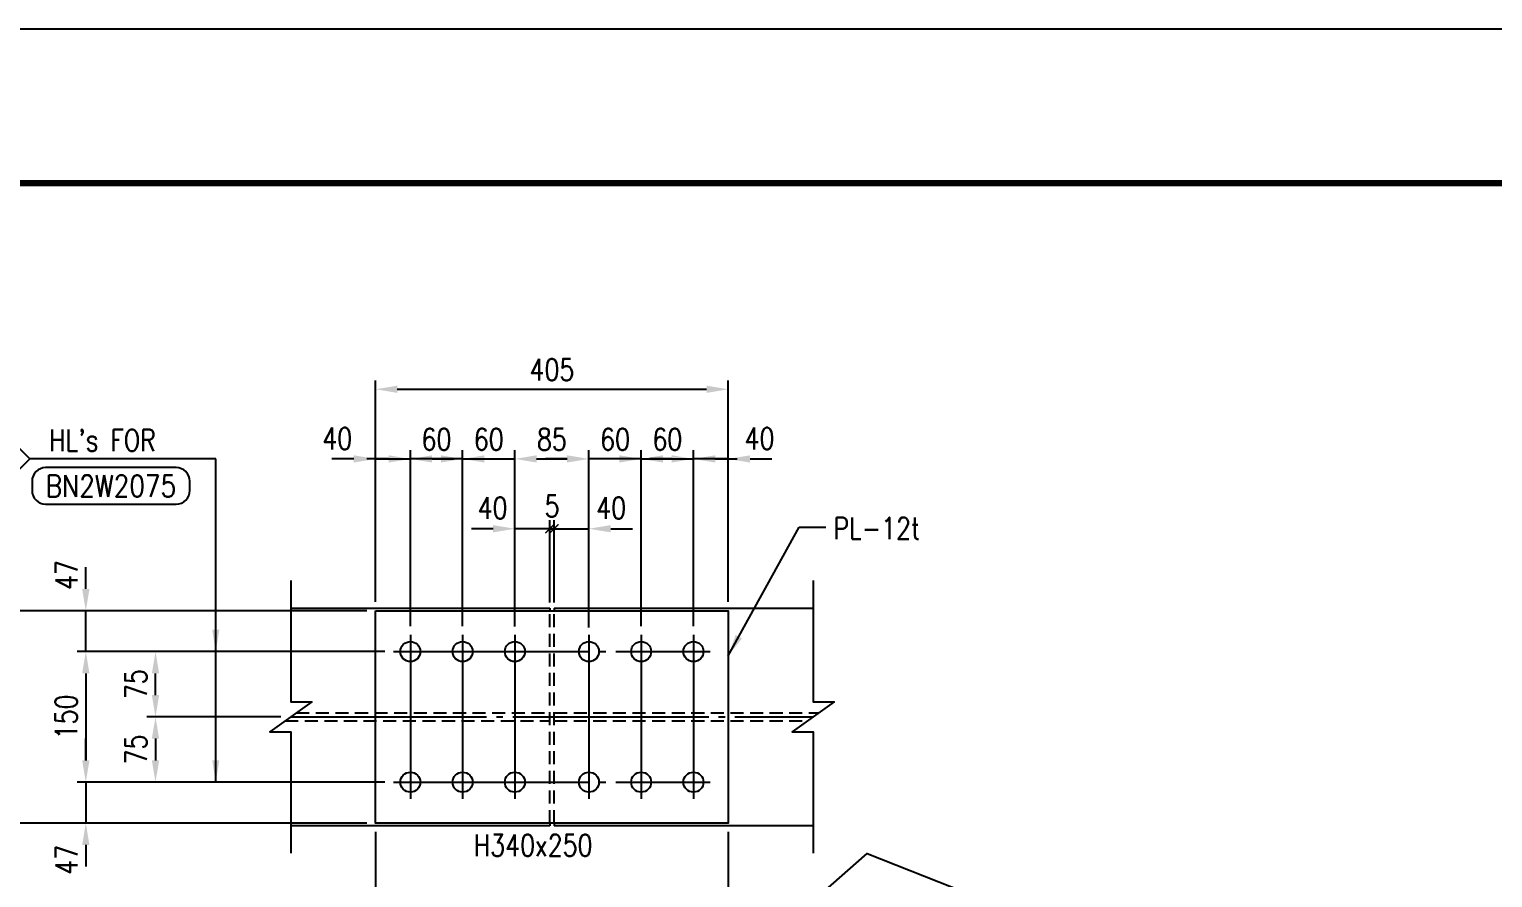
# Model space of a CAD drawing. Header units: millimetres. Extents: x 0 to 232280, y -26939 to 23794.
# Drawn here: x 75805 to 82526, y -7044 to -3145 of the extents above; entities that cross this region are included whole.
import ezdxf
from ezdxf.enums import TextEntityAlignment as Align

# ---------------------------------------------------------------- set-up
doc = ezdxf.new("R2010")
doc.units = ezdxf.units.MM
doc.header["$LTSCALE"] = 30
for name, pattern in [('JNK-CENTER', [34, 30, -1.5, 1, -1.5]), ('JNK-HIDDEN', [3, 2, -1]), ('JNK-PHANTOM', [15, 10, -1, 1, -1, 1, -1])]:
    doc.linetypes.add(name, pattern=pattern)
for name, color, linetype in [('CEN-R', 1, 'JNK-CENTER'), ('CON-C', 4, 'Continuous'), ('CON-G', 3, 'Continuous'), ('CON-W', 7, 'Continuous'), ('CON-Y', 2, 'Continuous'), ('Dim-W', 7, 'Continuous'), ('HID-Y', 2, 'JNK-HIDDEN'), ('PHA-M', 6, 'JNK-PHANTOM'), ('STL-OBJT', 7, 'Continuous')]:
    doc.layers.add(name, color=color, linetype=linetype)
doc.styles.add('SIMPLEX', font='simplex.shx', dxfattribs={"width": 0.8})
doc.dimstyles.new('DIM40', dxfattribs={"dimscale": 40, "dimtxt": 2.5, "dimasz": 2.5, "dimexe": 1, "dimexo": 1, "dimgap": 1, "dimtad": 1, "dimdec": 0, "dimdsep": 46, "dimtxsty": 'SIMPLEX', "dimcen": 0, "dimclrd": 7, "dimclre": 7, "dimclrt": 2, "dimadec": 1, "dimazin": 2, "dimtfac": 1, "dimtdec": 0, "dimtix": 1, "dimtmove": 2, "dimatfit": 2, "dimfxl": 1, "dimtolj": 1, "dimtzin": 0, "dimarcsym": 1})
doc.dimstyles.new('DIM40x4', dxfattribs={"dimscale": 40, "dimtxt": 2.5, "dimasz": 2.5, "dimexe": 1, "dimexo": 1, "dimgap": 1, "dimtad": 1, "dimdec": 1, "dimlfac": 0.25, "dimdsep": 46, "dimtxsty": 'SIMPLEX', "dimcen": 2.5, "dimclrd": 7, "dimclre": 7, "dimclrt": 2, "dimadec": 1, "dimazin": 2, "dimtfac": 1, "dimtdec": 1, "dimtmove": 2, "dimatfit": 3, "dimfxl": 1, "dimtfill": 1, "dimtolj": 1, "dimtzin": 0, "dimarcsym": 1})

# ---------------------------------------------------------------- blocks, each defined once
blk = doc.blocks.new('TITLE')
at = {"color": 7}
blk.add_line((841, 594.85), (0, 594.85), dxfattribs=at)
at = {"color": 7, "const_width": 0.707}
blk.add_lwpolyline([(823.32, 577.17), (27.94, 577.17)], dxfattribs=at)
blk = doc.blocks.new('*D2988')
at = {"layer": 'DEFPOINTS', "color": 0, "transparency": 16777216}
for p in [(77555.2, -5119.6), (77395.2, -5817), (77555.2, -5868.3)]:
    blk.add_point(p, dxfattribs=at)
at = {"layer": 'Dim-W', "color": 7, "lineweight": -2, "transparency": 16777216}
for p, q in [((77395.2, -5777), (77395.2, -5079.6)), ((77555.2, -5828.3), (77555.2, -5079.6)), ((77295.2, -5119.6), (77195.2, -5119.6)), ((77395.2, -5119.6), (77555.2, -5119.6)), ((77655.2, -5119.6), (77755.2, -5119.6))]:
    blk.add_line(p, q, dxfattribs=at)
at = {"layer": 'Dim-W', "color": 7, "transparency": 16777216}
blk.add_solid([(77655.2, -5103), (77655.2, -5136.3), (77555.2, -5119.6)], dxfattribs=at)
at = {"layer": 'Dim-W', "color": 2, "transparency": 16777216, "insert": (77219.4, -5026), "char_height": 100, "attachment_point": 5, "style": 'SIMPLEX', "bg_fill": 3, "box_fill_scale": 1.1, "bg_fill_color": 256, "bg_fill_true_color": 13158600, "bg_fill_transparency": 0}
blk.add_mtext('\\A1;40', dxfattribs=at)
at = {"layer": 'Dim-W', "color": 7, "transparency": 16777216}
blk.add_solid([(77295.2, -5103), (77295.2, -5136.3), (77395.2, -5119.6)], dxfattribs=at)
blk = doc.blocks.new('*D2989')
at = {"layer": 'DEFPOINTS', "color": 0, "transparency": 16777216}
for p in [(77555.2, -5119.6), (77555.2, -5928.3), (77795.2, -5928.3)]:
    blk.add_point(p, dxfattribs=at)
at = {"layer": 'Dim-W', "color": 7, "lineweight": -2, "transparency": 16777216}
for p, q in [((77555.2, -5888.3), (77555.2, -5079.6)), ((77795.2, -5888.3), (77795.2, -5079.6)), ((77455.2, -5119.6), (77355.2, -5119.6)), ((77795.2, -5119.6), (77555.2, -5119.6)), ((77895.2, -5119.6), (77995.2, -5119.6))]:
    blk.add_line(p, q, dxfattribs=at)
at = {"layer": 'Dim-W', "color": 7, "transparency": 16777216}
for points in [[(77455.2, -5103), (77455.2, -5136.3), (77555.2, -5119.6)], [(77895.2, -5103), (77895.2, -5136.3), (77795.2, -5119.6)]]:
    blk.add_solid(points, dxfattribs=at)
at = {"layer": 'Dim-W', "color": 2, "transparency": 16777216, "insert": (77675.2, -5029.6), "char_height": 100, "attachment_point": 5, "style": 'SIMPLEX', "bg_fill": 3, "box_fill_scale": 1.1, "bg_fill_color": 256, "bg_fill_true_color": 13158600, "bg_fill_transparency": 0}
blk.add_mtext('\\A1;60', dxfattribs=at)
blk = doc.blocks.new('*D2990')
at = {"layer": 'DEFPOINTS', "color": 0, "transparency": 16777216}
for p in [(78035.2, -5119.6), (78035.2, -5585.2), (77795.2, -5928.3)]:
    blk.add_point(p, dxfattribs=at)
at = {"layer": 'Dim-W', "color": 7, "lineweight": -2, "transparency": 16777216}
for p, q in [((77795.2, -5888.3), (77795.2, -5079.6)), ((78035.2, -5545.2), (78035.2, -5079.6)), ((77695.2, -5119.6), (77595.2, -5119.6)), ((77795.2, -5119.6), (78035.2, -5119.6)), ((78135.2, -5119.6), (78235.2, -5119.6))]:
    blk.add_line(p, q, dxfattribs=at)
at = {"layer": 'Dim-W', "color": 7, "transparency": 16777216}
for points in [[(77695.2, -5103), (77695.2, -5136.3), (77795.2, -5119.6)], [(78135.2, -5103), (78135.2, -5136.3), (78035.2, -5119.6)]]:
    blk.add_solid(points, dxfattribs=at)
at = {"layer": 'Dim-W', "color": 2, "transparency": 16777216, "insert": (77915.2, -5029.6), "char_height": 100, "attachment_point": 5, "style": 'SIMPLEX', "bg_fill": 3, "box_fill_scale": 1.1, "bg_fill_color": 256, "bg_fill_true_color": 13158600, "bg_fill_transparency": 0}
blk.add_mtext('\\A1;60', dxfattribs=at)
blk = doc.blocks.new('*D2991')
at = {"layer": 'DEFPOINTS', "color": 0, "transparency": 16777216}
for p in [(78855.2, -5119.6), (79015.2, -5817), (78855.2, -5928.3)]:
    blk.add_point(p, dxfattribs=at)
at = {"layer": 'Dim-W', "color": 7, "lineweight": -2, "transparency": 16777216}
for p, q in [((78855.2, -5888.3), (78855.2, -5079.6)), ((79015.2, -5777), (79015.2, -5079.6)), ((78755.2, -5119.6), (78655.2, -5119.6)), ((79015.2, -5119.6), (78855.2, -5119.6)), ((79115.2, -5119.6), (79215.2, -5119.6))]:
    blk.add_line(p, q, dxfattribs=at)
at = {"layer": 'Dim-W', "color": 7, "transparency": 16777216}
blk.add_solid([(78755.2, -5103), (78755.2, -5136.3), (78855.2, -5119.6)], dxfattribs=at)
at = {"layer": 'Dim-W', "color": 2, "transparency": 16777216, "insert": (79158.6, -5026), "char_height": 100, "attachment_point": 5, "style": 'SIMPLEX', "bg_fill": 3, "box_fill_scale": 1.1, "bg_fill_color": 256, "bg_fill_true_color": 13158600, "bg_fill_transparency": 0}
blk.add_mtext('\\A1;40', dxfattribs=at)
at = {"layer": 'Dim-W', "color": 7, "transparency": 16777216}
blk.add_solid([(79115.2, -5103), (79115.2, -5136.3), (79015.2, -5119.6)], dxfattribs=at)
blk = doc.blocks.new('*D2992')
at = {"layer": 'DEFPOINTS', "color": 0, "transparency": 16777216}
for p in [(78375.2, -5119.6), (78375.2, -5551.1), (78035.2, -5585.2)]:
    blk.add_point(p, dxfattribs=at)
at = {"layer": 'Dim-W', "color": 7, "lineweight": -2, "transparency": 16777216}
for p, q in [((78035.2, -5545.2), (78035.2, -5079.6)), ((78375.2, -5511.1), (78375.2, -5079.6)), ((78135.2, -5119.6), (78275.2, -5119.6))]:
    blk.add_line(p, q, dxfattribs=at)
at = {"layer": 'Dim-W', "color": 7, "transparency": 16777216}
for points in [[(78135.2, -5103), (78135.2, -5136.3), (78035.2, -5119.6)], [(78275.2, -5103), (78275.2, -5136.3), (78375.2, -5119.6)]]:
    blk.add_solid(points, dxfattribs=at)
at = {"layer": 'Dim-W', "color": 2, "transparency": 16777216, "insert": (78205.2, -5029.6), "char_height": 100, "attachment_point": 5, "style": 'SIMPLEX', "bg_fill": 3, "box_fill_scale": 1.1, "bg_fill_color": 256, "bg_fill_true_color": 13158600, "bg_fill_transparency": 0}
blk.add_mtext('\\A1;85', dxfattribs=at)
blk = doc.blocks.new('*D2993')
at = {"layer": 'DEFPOINTS', "color": 0, "transparency": 16777216}
for p in [(79015.2, -4799.6), (77395.2, -5817), (79015.2, -5817)]:
    blk.add_point(p, dxfattribs=at)
at = {"layer": 'Dim-W', "color": 7, "lineweight": -2, "transparency": 16777216}
for p, q in [((77395.2, -5777), (77395.2, -4759.6)), ((79015.2, -5777), (79015.2, -4759.6)), ((77495.2, -4799.6), (78915.2, -4799.6))]:
    blk.add_line(p, q, dxfattribs=at)
at = {"layer": 'Dim-W', "color": 7, "transparency": 16777216}
for points in [[(77495.2, -4783), (77495.2, -4816.3), (77395.2, -4799.6)], [(78915.2, -4783), (78915.2, -4816.3), (79015.2, -4799.6)]]:
    blk.add_solid(points, dxfattribs=at)
at = {"layer": 'Dim-W', "color": 2, "transparency": 16777216, "insert": (78205.2, -4709.6), "char_height": 100, "attachment_point": 5, "style": 'SIMPLEX', "bg_fill": 3, "box_fill_scale": 1.1, "bg_fill_color": 256, "bg_fill_true_color": 13158600, "bg_fill_transparency": 0}
blk.add_mtext('\\A1;405', dxfattribs=at)
blk = doc.blocks.new('*D2994')
at = {"layer": 'DEFPOINTS', "color": 0, "transparency": 16777216}
for p in [(78855.2, -5119.6), (78615.2, -5928.3), (78855.2, -5928.3)]:
    blk.add_point(p, dxfattribs=at)
at = {"layer": 'Dim-W', "color": 7, "lineweight": -2, "transparency": 16777216}
for p, q in [((78615.2, -5888.3), (78615.2, -5079.6)), ((78855.2, -5888.3), (78855.2, -5079.6)), ((78515.2, -5119.6), (78415.2, -5119.6)), ((78615.2, -5119.6), (78855.2, -5119.6)), ((78955.2, -5119.6), (79055.2, -5119.6))]:
    blk.add_line(p, q, dxfattribs=at)
at = {"layer": 'Dim-W', "color": 7, "transparency": 16777216}
for points in [[(78515.2, -5103), (78515.2, -5136.3), (78615.2, -5119.6)], [(78955.2, -5103), (78955.2, -5136.3), (78855.2, -5119.6)]]:
    blk.add_solid(points, dxfattribs=at)
at = {"layer": 'Dim-W', "color": 2, "transparency": 16777216, "insert": (78735.2, -5029.6), "char_height": 100, "attachment_point": 5, "style": 'SIMPLEX', "bg_fill": 3, "box_fill_scale": 1.1, "bg_fill_color": 256, "bg_fill_true_color": 13158600, "bg_fill_transparency": 0}
blk.add_mtext('\\A1;60', dxfattribs=at)
blk = doc.blocks.new('*D2995')
at = {"layer": 'DEFPOINTS', "color": 0, "transparency": 16777216}
for p in [(78375.2, -5119.6), (78375.2, -5551.1), (78615.2, -5928.3)]:
    blk.add_point(p, dxfattribs=at)
at = {"layer": 'Dim-W', "color": 7, "lineweight": -2, "transparency": 16777216}
for p, q in [((78375.2, -5511.1), (78375.2, -5079.6)), ((78615.2, -5888.3), (78615.2, -5079.6)), ((78275.2, -5119.6), (78175.2, -5119.6)), ((78615.2, -5119.6), (78375.2, -5119.6)), ((78715.2, -5119.6), (78815.2, -5119.6))]:
    blk.add_line(p, q, dxfattribs=at)
at = {"layer": 'Dim-W', "color": 7, "transparency": 16777216}
for points in [[(78275.2, -5103), (78275.2, -5136.3), (78375.2, -5119.6)], [(78715.2, -5103), (78715.2, -5136.3), (78615.2, -5119.6)]]:
    blk.add_solid(points, dxfattribs=at)
at = {"layer": 'Dim-W', "color": 2, "transparency": 16777216, "insert": (78495.2, -5029.6), "char_height": 100, "attachment_point": 5, "style": 'SIMPLEX', "bg_fill": 3, "box_fill_scale": 1.1, "bg_fill_color": 256, "bg_fill_true_color": 13158600, "bg_fill_transparency": 0}
blk.add_mtext('\\A1;60', dxfattribs=at)
blk = doc.blocks.new('*D2996')
at = {"layer": 'DEFPOINTS', "color": 0, "transparency": 16777216}
for p in [(76064.8, -5817), (77395.2, -5817), (77478.5, -6005)]:
    blk.add_point(p, dxfattribs=at)
at = {"layer": 'Dim-W', "color": 7, "lineweight": -2, "transparency": 16777216}
for p, q in [((76064.8, -5717), (76064.8, -5617)), ((77355.2, -5817), (76024.8, -5817)), ((76064.8, -6005), (76064.8, -5817)), ((77438.5, -6005), (76024.8, -6005)), ((76064.8, -6105), (76064.8, -6205))]:
    blk.add_line(p, q, dxfattribs=at)
at = {"layer": 'Dim-W', "color": 7, "transparency": 16777216}
blk.add_solid([(76048.1, -6105), (76081.5, -6105), (76064.8, -6005)], dxfattribs=at)
at = {"layer": 'Dim-W', "color": 2, "transparency": 16777216, "insert": (75975.9, -5653.5), "char_height": 100, "attachment_point": 5, "rotation": 90, "style": 'SIMPLEX', "bg_fill": 3, "box_fill_scale": 1.1, "bg_fill_color": 256, "bg_fill_true_color": 13158600, "bg_fill_transparency": 0}
blk.add_mtext('\\A1;47', dxfattribs=at)
at = {"layer": 'Dim-W', "color": 7, "transparency": 16777216}
blk.add_solid([(76048.1, -5717), (76081.5, -5717), (76064.8, -5817)], dxfattribs=at)
blk = doc.blocks.new('*D2997')
at = {"layer": 'DEFPOINTS', "color": 0, "transparency": 16777216}
for p in [(77478.5, -6005), (76064.8, -6605), (77478.5, -6605)]:
    blk.add_point(p, dxfattribs=at)
at = {"layer": 'Dim-W', "color": 7, "lineweight": -2, "transparency": 16777216}
for p, q in [((77438.5, -6005), (76024.8, -6005)), ((76064.8, -6105), (76064.8, -6505)), ((77438.5, -6605), (76024.8, -6605))]:
    blk.add_line(p, q, dxfattribs=at)
at = {"layer": 'Dim-W', "color": 7, "transparency": 16777216}
for points in [[(76048.1, -6105), (76081.5, -6105), (76064.8, -6005)], [(76048.1, -6505), (76081.5, -6505), (76064.8, -6605)]]:
    blk.add_solid(points, dxfattribs=at)
at = {"layer": 'Dim-W', "color": 2, "transparency": 16777216, "insert": (75974.8, -6305), "char_height": 100, "attachment_point": 5, "rotation": 90, "style": 'SIMPLEX', "bg_fill": 3, "box_fill_scale": 1.1, "bg_fill_color": 256, "bg_fill_true_color": 13158600, "bg_fill_transparency": 0}
blk.add_mtext('\\A1;150', dxfattribs=at)
blk = doc.blocks.new('*D2998')
at = {"layer": 'DEFPOINTS', "color": 0, "transparency": 16777216}
for p in [(77478.5, -6605), (76064.8, -6793), (77395.2, -6793)]:
    blk.add_point(p, dxfattribs=at)
at = {"layer": 'Dim-W', "color": 7, "lineweight": -2, "transparency": 16777216}
for p, q in [((76064.8, -6505), (76064.8, -6405)), ((77438.5, -6605), (76024.8, -6605)), ((76064.8, -6605), (76064.8, -6793)), ((77355.2, -6793), (76024.8, -6793)), ((76064.8, -6893), (76064.8, -6993))]:
    blk.add_line(p, q, dxfattribs=at)
at = {"layer": 'Dim-W', "color": 7, "transparency": 16777216}
blk.add_solid([(76048.1, -6505), (76081.5, -6505), (76064.8, -6605)], dxfattribs=at)
at = {"layer": 'Dim-W', "color": 2, "transparency": 16777216, "insert": (75975.9, -6962), "char_height": 100, "attachment_point": 5, "rotation": 90, "style": 'SIMPLEX', "bg_fill": 3, "box_fill_scale": 1.1, "bg_fill_color": 256, "bg_fill_true_color": 13158600, "bg_fill_transparency": 0}
blk.add_mtext('\\A1;47', dxfattribs=at)
at = {"layer": 'Dim-W', "color": 7, "transparency": 16777216}
blk.add_solid([(76048.1, -6893), (76081.5, -6893), (76064.8, -6793)], dxfattribs=at)
blk = doc.blocks.new('*D2999')
at = {"layer": 'DEFPOINTS', "color": 0, "transparency": 16777216}
for p in [(76384.8, -6005), (77478.5, -6005), (77000.9, -6305)]:
    blk.add_point(p, dxfattribs=at)
at = {"layer": 'Dim-W', "color": 7, "lineweight": -2, "transparency": 16777216}
for p, q in [((77438.5, -6005), (76344.8, -6005)), ((76384.8, -6205), (76384.8, -6105)), ((76960.9, -6305), (76344.8, -6305))]:
    blk.add_line(p, q, dxfattribs=at)
at = {"layer": 'Dim-W', "color": 7, "transparency": 16777216}
for points in [[(76368.1, -6105), (76401.5, -6105), (76384.8, -6005)], [(76368.1, -6205), (76401.5, -6205), (76384.8, -6305)]]:
    blk.add_solid(points, dxfattribs=at)
at = {"layer": 'Dim-W', "color": 2, "transparency": 16777216, "insert": (76294.8, -6155), "char_height": 100, "attachment_point": 5, "rotation": 90, "style": 'SIMPLEX', "bg_fill": 3, "box_fill_scale": 1.1, "bg_fill_color": 256, "bg_fill_true_color": 13158600, "bg_fill_transparency": 0}
blk.add_mtext('\\A1;75', dxfattribs=at)
blk = doc.blocks.new('*D3000')
at = {"layer": 'DEFPOINTS', "color": 0, "transparency": 16777216}
for p in [(77000.9, -6305), (76384.8, -6605), (77478.5, -6605)]:
    blk.add_point(p, dxfattribs=at)
at = {"layer": 'Dim-W', "color": 7, "lineweight": -2, "transparency": 16777216}
for p, q in [((76960.9, -6305), (76344.8, -6305)), ((76384.8, -6405), (76384.8, -6505)), ((77438.5, -6605), (76344.8, -6605))]:
    blk.add_line(p, q, dxfattribs=at)
at = {"layer": 'Dim-W', "color": 7, "transparency": 16777216}
for points in [[(76368.1, -6405), (76401.5, -6405), (76384.8, -6305)], [(76368.1, -6505), (76401.5, -6505), (76384.8, -6605)]]:
    blk.add_solid(points, dxfattribs=at)
at = {"layer": 'Dim-W', "color": 2, "transparency": 16777216, "insert": (76294.8, -6455), "char_height": 100, "attachment_point": 5, "rotation": 90, "style": 'SIMPLEX', "bg_fill": 3, "box_fill_scale": 1.1, "bg_fill_color": 256, "bg_fill_true_color": 13158600, "bg_fill_transparency": 0}
blk.add_mtext('\\A1;75', dxfattribs=at)
blk = doc.blocks.new('*D3001')
at = {"layer": 'DEFPOINTS', "color": 0, "transparency": 16777216}
for p in [(75744.8, -5817), (77395.2, -5817), (77395.2, -6793)]:
    blk.add_point(p, dxfattribs=at)
at = {"layer": 'Dim-W', "color": 7, "lineweight": -2, "transparency": 16777216}
for p, q in [((77355.2, -5817), (75704.8, -5817)), ((75744.8, -6693), (75744.8, -5917)), ((77355.2, -6793), (75704.8, -6793))]:
    blk.add_line(p, q, dxfattribs=at)
at = {"layer": 'Dim-W', "color": 7, "transparency": 16777216}
for points in [[(75728.1, -5917), (75761.5, -5917), (75744.8, -5817)], [(75728.1, -6693), (75761.5, -6693), (75744.8, -6793)]]:
    blk.add_solid(points, dxfattribs=at)
at = {"layer": 'Dim-W', "color": 2, "transparency": 16777216, "insert": (75654.8, -6305), "char_height": 100, "attachment_point": 5, "rotation": 90, "style": 'SIMPLEX', "bg_fill": 3, "box_fill_scale": 1.1, "bg_fill_color": 256, "bg_fill_true_color": 13158600, "bg_fill_transparency": 0}
blk.add_mtext('\\A1;244', dxfattribs=at)
blk = doc.blocks.new('BOLTHOLE')
at = {"layer": 'CON-W'}
blk.add_line((25.7, 0), (9.9, 0), dxfattribs=at)
blk.add_lwpolyline([(0, 0), (4.95, 4.95), (9.9, 0), (4.95, -4.95)], close=True, dxfattribs=at)
at = {"layer": 'CON-Y', "style": 'SIMPLEX', "width": 0.8}
for s, p in [('%%C', (8.81, 3.12)), ("HL's FOR", (24.37, 0.9))]:
    blk.add_text(s, height=2.5, dxfattribs=at).set_placement(p, align=Align.RIGHT)
blk.add_attdef('4', text='', height=2.5, dxfattribs=at).set_placement((-0.69, 0.87), align=Align.RIGHT)
blk.add_attdef('22', text='', height=2.5, dxfattribs=at).set_placement((4.95, 0), align=Align.MIDDLE_CENTER)
blk = doc.blocks.new('boltmark')
at = {"layer": 'CON-Y'}
blk.add_lwpolyline([(0, -4.2), (15, -4.2, 0.414214), (16.56, -2.64), (16.56, -1.56, 0.414214), (15, 0), (0, 0, 0.414214), (-1.56, -1.56), (-1.56, -2.64, 0.414214)], format="xyb", close=True, dxfattribs=at)
at = {"layer": 'CON-G', "style": 'SIMPLEX', "width": 0.802523}
blk.add_attdef('BN2W1650', text='', height=2.5, dxfattribs=at).set_placement((0, -3.35), (15, -3.35), align=Align.FIT)
blk = doc.blocks.new('_ArchTick')
at = {"color": 0, "linetype": 'ByBlock', "const_width": 0.15}
blk.add_lwpolyline([(-0.5, -0.5), (0.5, 0.5)], dxfattribs=at)
blk = doc.blocks.new('*D2965')
at = {"layer": 'DEFPOINTS', "color": 0, "transparency": 16777216}
for p in [(78195.2, -5440.5), (78195.2, -5818.9), (78215.2, -5818.9)]:
    blk.add_point(p, dxfattribs=at)
at = {"layer": 'Dim-W', "color": 7, "lineweight": -2, "transparency": 16777216}
for p, q in [((78195.2, -5440.5), (78155.2, -5440.5)), ((78195.2, -5778.9), (78195.2, -5400.5)), ((78215.2, -5440.5), (78195.2, -5440.5)), ((78215.2, -5778.9), (78215.2, -5400.5)), ((78215.2, -5440.5), (78255.2, -5440.5))]:
    blk.add_line(p, q, dxfattribs=at)
at = {"layer": 'Dim-W', "color": 2, "transparency": 16777216, "insert": (78206.2, -5335.9), "char_height": 100, "attachment_point": 5, "style": 'SIMPLEX', "bg_fill": 3, "box_fill_scale": 1.1, "bg_fill_color": 256, "bg_fill_true_color": 13158600, "bg_fill_transparency": 0}
blk.add_mtext('\\A1;5', dxfattribs=at)
at = {"layer": 'Dim-W', "color": 7, "lineweight": -2, "transparency": 16777216, "xscale": 40, "yscale": 40, "zscale": 40}
blk.add_blockref('_ArchTick', (78195.2, -5440.5), dxfattribs=at)
at = {"layer": 'Dim-W', "color": 7, "lineweight": -2, "transparency": 16777216, "xscale": 40, "yscale": 40, "zscale": 40, "rotation": 180}
blk.add_blockref('_ArchTick', (78215.2, -5440.5), dxfattribs=at)
blk = doc.blocks.new('*D2966')
at = {"layer": 'DEFPOINTS', "color": 0, "transparency": 16777216}
for p in [(78215.2, -5440.5), (78375.2, -5440.5), (78375.2, -5933.9)]:
    blk.add_point(p, dxfattribs=at)
at = {"layer": 'Dim-W', "color": 7, "lineweight": -2, "transparency": 16777216}
for p, q in [((78215.2, -5440.5), (78115.2, -5440.5)), ((78215.2, -5440.5), (78375.2, -5440.5)), ((78375.2, -5893.9), (78375.2, -5400.5)), ((78475.2, -5440.5), (78575.2, -5440.5))]:
    blk.add_line(p, q, dxfattribs=at)
at = {"layer": 'Dim-W', "color": 2, "transparency": 16777216, "insert": (78477.3, -5344.6), "char_height": 100, "attachment_point": 5, "style": 'SIMPLEX', "bg_fill": 3, "box_fill_scale": 1.1, "bg_fill_color": 256, "bg_fill_true_color": 13158600, "bg_fill_transparency": 0}
blk.add_mtext('\\A1;40', dxfattribs=at)
at = {"layer": 'Dim-W', "color": 7, "transparency": 16777216}
blk.add_solid([(78475.2, -5423.8), (78475.2, -5457.1), (78375.2, -5440.5)], dxfattribs=at)
blk = doc.blocks.new('_None')
blk = doc.blocks.new('*D2967')
at = {"layer": 'DEFPOINTS', "color": 0, "transparency": 16777216}
for p in [(78035.2, -5440.5), (78195.2, -5440.5), (78035.2, -5929.9)]:
    blk.add_point(p, dxfattribs=at)
at = {"layer": 'Dim-W', "color": 7, "lineweight": -2, "transparency": 16777216}
for p, q in [((77935.2, -5440.5), (77835.2, -5440.5)), ((78035.2, -5889.9), (78035.2, -5400.5)), ((78195.2, -5440.5), (78035.2, -5440.5)), ((78195.2, -5440.5), (78295.2, -5440.5))]:
    blk.add_line(p, q, dxfattribs=at)
at = {"layer": 'Dim-W', "color": 2, "transparency": 16777216, "insert": (77933, -5344.6), "char_height": 100, "attachment_point": 5, "style": 'SIMPLEX', "bg_fill": 3, "box_fill_scale": 1.1, "bg_fill_color": 256, "bg_fill_true_color": 13158600, "bg_fill_transparency": 0}
blk.add_mtext('\\A1;40', dxfattribs=at)
at = {"layer": 'Dim-W', "color": 7, "transparency": 16777216}
blk.add_solid([(77935.2, -5423.8), (77935.2, -5457.1), (78035.2, -5440.5)], dxfattribs=at)

msp = doc.modelspace()

# ---------------------------------------------------------------- linework, layer by layer
at = {"layer": 'CEN-R'}
for p, q in [((77555.17, -5928.29), (77555.17, -6681.63)), ((77795.17, -5928.29), (77795.17, -6681.63)), ((78035.17, -5928.29), (78035.17, -6681.63)), ((78375.17, -5928.29), (78375.17, -6681.63)), ((78615.17, -5928.29), (78615.17, -6681.63)), ((78855.17, -5928.29), (78855.17, -6681.63)), ((77478.5, -6004.96), (78931.83, -6004.96)), ((77005.59, -6304.96), (79405.59, -6304.96)), ((77478.5, -6604.96), (78931.83, -6604.96))]:
    msp.add_line(p, q, dxfattribs=at)
at = {"layer": 'CON-C'}
msp.add_lwpolyline([(79450.04, -7112.46), (79652.85, -6932.95), (79652.85, -6932.95), (80369.22, -7216.8), (80221.55, -7096.3), (80077.82, -7151.06)], dxfattribs=at)
at = {"layer": 'CON-G'}
for p, q in [((77005.59, -5804.96), (78195.17, -5804.96)), ((78195.17, -5804.96), (78195.17, -5816.96)), ((78215.17, -5804.96), (79405.59, -5804.96)), ((78215.17, -5804.96), (78215.17, -5816.96)), ((78195.17, -6804.96), (77005.59, -6804.96)), ((78195.17, -6792.96), (78195.17, -6804.96)), ((78215.17, -6792.96), (78215.17, -6804.96)), ((79405.59, -6804.96), (78215.17, -6804.96))]:
    msp.add_line(p, q, dxfattribs=at)
msp.add_lwpolyline([(77395.17, -5816.96), (79015.17, -5816.96), (79015.17, -6792.96), (77395.17, -6792.96)], close=True, dxfattribs=at)
for centre in [(77555.17, -6004.96), (77795.17, -6004.96), (78035.17, -6004.96), (78375.17, -6004.96), (78615.17, -6004.96), (78855.17, -6004.96), (77555.17, -6604.96), (77795.17, -6604.96), (78035.17, -6604.96), (78375.17, -6604.96), (78615.17, -6604.96), (78855.17, -6604.96)]:
    msp.add_circle(centre, 46, dxfattribs=at)
at = {"layer": 'CON-W'}
for points in [[(77005.59, -5678.23), (77005.59, -6236.04), (77102.08, -6236.04), (76909.11, -6373.88), (77005.59, -6373.88), (77005.59, -6931.7)], [(79405.59, -5678.23), (79405.59, -6236.04), (79502.08, -6236.04), (79309.11, -6373.88), (79405.59, -6373.88), (79405.59, -6931.7)]]:
    msp.add_lwpolyline(points, dxfattribs=at)
at = {"layer": 'Dim-W'}
msp.add_line((76539.71, -5119.68), (76439.71, -5119.68), dxfattribs=at)
at = {"layer": 'HID-Y'}
for p, q in [((78195.17, -6792.96), (78195.17, -5816.96)), ((78215.17, -6792.96), (78215.17, -5816.96)), ((77030.79, -6286.96), (78195.17, -6286.96)), ((78215.17, -6286.96), (79430.79, -6286.96)), ((76980.39, -6322.96), (78195.17, -6322.96)), ((78215.17, -6322.96), (79380.39, -6322.96))]:
    msp.add_line(p, q, dxfattribs=at)
at = {"layer": 'PHA-M'}
msp.add_line((79015.17, -6832.96), (79015.17, -8303.16), dxfattribs=at)

# ---------------------------------------------------------------- block references
at = {"linetype": 'ByBlock', "xscale": 39.99999999599994, "yscale": 39.99999999599994, "zscale": 39.99999999599994}
msp.add_blockref('TITLE', (55481.35, -26939.4), dxfattribs=at)
at = {"xscale": 40, "yscale": 40, "zscale": 40}
msp.add_blockref('BOLTHOLE', (75411.84, -5119.68), dxfattribs=at).add_auto_attribs({'4': '12', '22': '22'})
ref = msp.add_blockref('boltmark', (75880.22, -5159.68), dxfattribs=dict(xscale=40, yscale=40, zscale=40))
ref.add_attrib('BN2W1650', 'BN2W2075', dxfattribs={"layer": 'CON-G', "height": 100, "style": 'SIMPLEX', "width": 0.782585}).set_placement((75880.22, -5293.67), (76480.21, -5293.67), align=Align.FIT)

# ---------------------------------------------------------------- texts
at = {"layer": 'CON-Y', "style": 'SIMPLEX', "width": 0.8}
for s, p in [('PL-12t', (79497.7, -5488.64)), ('H340x250', (77846.7, -6944.7))]:
    msp.add_text(s, height=100, dxfattribs=at).set_placement(p)

# ---------------------------------------------------------------- next in the draw order: dimensions: what is measured, and where the dimension line sits
at = {"layer": 'Dim-W'}
dim = msp.add_linear_dim(base=(77555.17, -5119.63), p1=(77395.17, -5816.96), p2=(77555.17, -5868.29), dimstyle='DIM40x4', dxfattribs=at)
dim.commit()
dim.dimension.update_dxf_attribs({"geometry": '*D2988', "text_midpoint": (77219.39, -5026.01), "dimtype": 160})
dim = msp.add_linear_dim(base=(78855.17, -5119.63), p1=(79015.17, -5816.96), p2=(78855.17, -5928.29), angle=180, dimstyle='DIM40x4', dxfattribs=at)
dim.commit()
dim.dimension.update_dxf_attribs({"geometry": '*D2991', "text_midpoint": (79158.61, -5026.01), "dimtype": 160})

# ---------------------------------------------------------------- next in the draw order: dimensions: what is measured, and where the dimension line sits
dim = msp.add_linear_dim(base=(77555.17, -5119.63), p1=(77795.17, -5928.29), p2=(77555.17, -5928.29), angle=180, dimstyle='DIM40x4', dxfattribs=at)
dim.commit()
dim.dimension.update_dxf_attribs({"geometry": '*D2989', "text_midpoint": (77675.17, -5029.63)})

# ---------------------------------------------------------------- next in the draw order: dimensions: what is measured, and where the dimension line sits
dim = msp.add_linear_dim(base=(78035.17, -5119.63), p1=(77795.17, -5928.29), p2=(78035.17, -5585.21), dimstyle='DIM40x4', dxfattribs=at)
dim.commit()
dim.dimension.update_dxf_attribs({"geometry": '*D2990', "text_midpoint": (77915.17, -5029.63)})

# ---------------------------------------------------------------- next in the draw order: dimensions: what is measured, and where the dimension line sits
dim = msp.add_linear_dim(base=(78375.17, -5119.63), p1=(78035.17, -5585.21), p2=(78375.17, -5551.11), dimstyle='DIM40x4', dxfattribs=at)
dim.commit()
dim.dimension.update_dxf_attribs({"geometry": '*D2992', "text_midpoint": (78205.17, -5029.63)})

# ---------------------------------------------------------------- next in the draw order: dimensions: what is measured, and where the dimension line sits
dim = msp.add_linear_dim(base=(79015.17, -4799.63), p1=(77395.17, -5816.96), p2=(79015.17, -5816.96), dimstyle='DIM40x4', dxfattribs=at)
dim.commit()
dim.dimension.update_dxf_attribs({"geometry": '*D2993', "text_midpoint": (78205.17, -4709.63)})

# ---------------------------------------------------------------- next in the draw order: dimensions: what is measured, and where the dimension line sits
dim = msp.add_linear_dim(base=(78855.17, -5119.63), p1=(78615.17, -5928.29), p2=(78855.17, -5928.29), dimstyle='DIM40x4', dxfattribs=at)
dim.commit()
dim.dimension.update_dxf_attribs({"geometry": '*D2994', "text_midpoint": (78735.17, -5029.63)})
dim = msp.add_linear_dim(base=(76064.8, -5816.96), p1=(77478.5, -6004.96), p2=(77395.17, -5816.96), angle=90, dimstyle='DIM40x4', dxfattribs=at)
dim.commit()
dim.dimension.update_dxf_attribs({"geometry": '*D2996', "text_midpoint": (75975.87, -5653.55), "dimtype": 160})

# ---------------------------------------------------------------- next in the draw order: dimensions: what is measured, and where the dimension line sits
for base, p1, p2, angle, picture, middle in [((78375.17, -5119.63), (78615.17, -5928.29), (78375.17, -5551.11), 180, '*D2995', (78495.17, -5029.63)), ((76064.8, -6604.96), (77478.5, -6004.96), (77478.5, -6604.96), 270, '*D2997', (75974.8, -6304.96))]:
    dim = msp.add_linear_dim(base=base, p1=p1, p2=p2, angle=angle, dimstyle='DIM40x4', dxfattribs=at)
    dim.commit()
    dim.dimension.update_dxf_attribs({"geometry": picture, "text_midpoint": middle})

# ---------------------------------------------------------------- next in the draw order: leaders
at = {"layer": 'STL-OBJT'}
msp.add_leader([(79015.17, -6024.16), (79340.83, -5433.19), (79462.67, -5433.19)], dimstyle='DIM40', dxfattribs=at)

# ---------------------------------------------------------------- next in the draw order: dimensions: what is measured, and where the dimension line sits
at = {"layer": 'Dim-W'}
dim = msp.add_linear_dim(base=(78195.17, -5440.46), p1=(78215.17, -5818.94), p2=(78195.17, -5818.94), angle=180, dimstyle='DIM40x4', override={"dimasz": 1, "dimblk1": 'ArchTick', "dimblk2": 'ArchTick', "dimsah": 1}, dxfattribs=at)
dim.commit()
dim.dimension.update_dxf_attribs({"geometry": '*D2965', "text_midpoint": (78206.23, -5335.91), "dimtype": 160})
dim = msp.add_linear_dim(base=(76384.8, -6004.96), p1=(77000.92, -6304.96), p2=(77478.5, -6004.96), angle=90, dimstyle='DIM40x4', dxfattribs=at)
dim.commit()
dim.dimension.update_dxf_attribs({"geometry": '*D2999', "text_midpoint": (76294.8, -6154.96)})
dim = msp.add_linear_dim(base=(76064.8, -6792.96), p1=(77478.5, -6604.96), p2=(77395.17, -6792.96), angle=270, dimstyle='DIM40x4', dxfattribs=at)
dim.commit()
dim.dimension.update_dxf_attribs({"geometry": '*D2998', "text_midpoint": (75975.87, -6961.97), "dimtype": 160})

# ---------------------------------------------------------------- next in the draw order: linework, layer by layer
at = {"layer": 'PHA-M'}
msp.add_line((77395.17, -6832.96), (77395.17, -8303.16), dxfattribs=at)

# ---------------------------------------------------------------- next in the draw order: dimensions: what is measured, and where the dimension line sits
at = {"layer": 'Dim-W'}
dim = msp.add_linear_dim(base=(78375.17, -5440.46), p1=(78215.17, -5440.46), p2=(78375.17, -5933.93), dimstyle='DIM40x4', override={"dimblk1": 'None', "dimsah": 1}, dxfattribs=at)
dim.commit()
dim.dimension.update_dxf_attribs({"geometry": '*D2966', "text_midpoint": (78477.34, -5344.58), "dimtype": 160})
dim = msp.add_linear_dim(base=(76384.8, -6604.96), p1=(77000.92, -6304.96), p2=(77478.5, -6604.96), angle=270, dimstyle='DIM40x4', dxfattribs=at)
dim.commit()
dim.dimension.update_dxf_attribs({"geometry": '*D3000', "text_midpoint": (76294.8, -6454.96)})

# ---------------------------------------------------------------- next in the draw order: dimensions: what is measured, and where the dimension line sits
dim = msp.add_linear_dim(base=(78035.17, -5440.46), p1=(78195.17, -5440.46), p2=(78035.17, -5929.92), angle=180, dimstyle='DIM40x4', override={"dimblk1": 'None', "dimsah": 1}, dxfattribs=at)
dim.commit()
dim.dimension.update_dxf_attribs({"geometry": '*D2967', "text_midpoint": (77932.99, -5344.58), "dimtype": 160})
dim = msp.add_linear_dim(base=(75744.8, -5816.96), p1=(77395.17, -6792.96), p2=(77395.17, -5816.96), angle=90, dimstyle='DIM40x4', dxfattribs=at)
dim.commit()
dim.dimension.update_dxf_attribs({"geometry": '*D3001', "text_midpoint": (75654.8, -6304.96)})

# ---------------------------------------------------------------- next in the draw order: leaders
at = {"layer": 'STL-OBJT'}
for points in [[(76661.56, -6604.96), (76661.56, -5119.68), (76539.71, -5119.68)], [(76661.56, -6004.96), (76661.56, -5119.68), (76539.71, -5119.68)]]:
    msp.add_leader(points, dimstyle='DIM40', dxfattribs=at)

doc.saveas('drawing.dxf')
